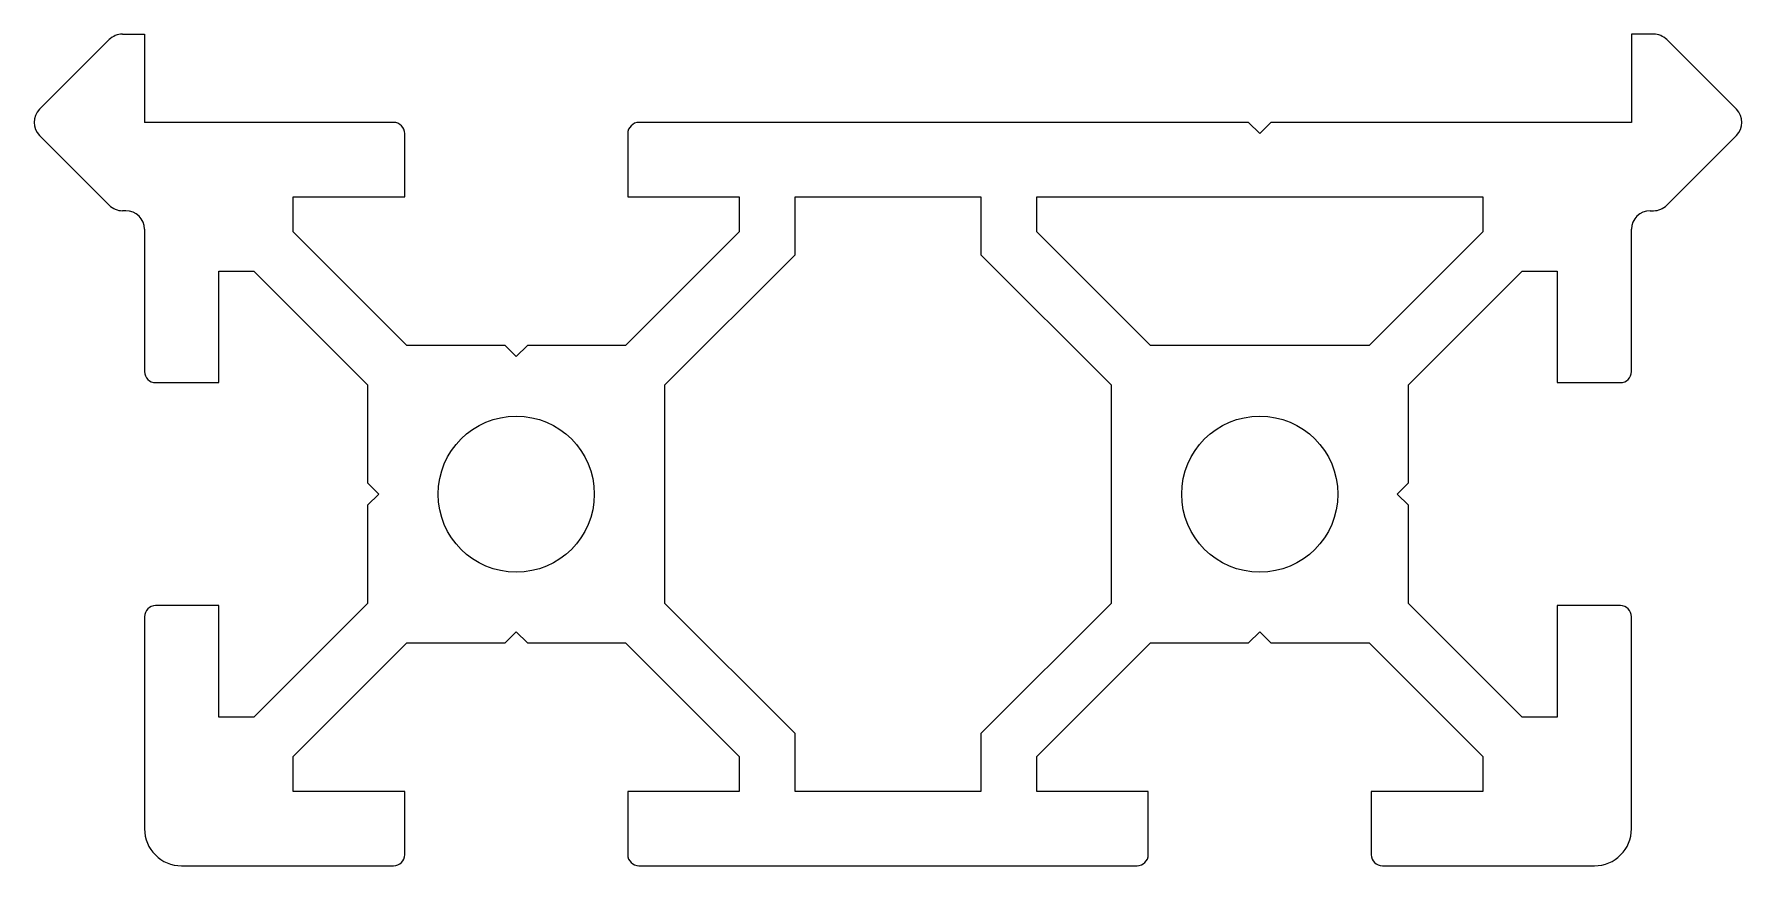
# Model space of a CAD drawing. Header units: millimetres. Extents: x -23 to 23, y 0 to 22.4.
import ezdxf

# ---------------------------------------------------------------- set-up
doc = ezdxf.new("R2010")
doc.units = ezdxf.units.MM
doc.header["$LTSCALE"] = 0.605
doc.layers.add('makerslide', color=7, linetype='CONTINUOUS', lineweight=0)

msp = doc.modelspace()

# ---------------------------------------------------------------- linework, layer by layer
at = {"layer": 'makerslide', "color": 7, "linetype": 'CONTINUOUS'}
for p, q in [((-22.821, 20.354), (-20.946, 22.229)), ((-20.593, 22.375), (-20, 22.375)), ((-20, 22.375), (-20, 20)), ((20.593, 22.375), (20, 22.375)), ((20, 22.375), (20, 20)), ((22.821, 20.354), (20.946, 22.229)), ((-13.3, 20), (-20, 20)), ((9.7, 20), (-6.7, 20)), ((9.7, 20), (10, 19.7)), ((10, 19.7), (10.3, 20)), ((20, 20), (10.3, 20)), ((-20.946, 17.771), (-22.821, 19.646)), ((-13, 18), (-13, 19.7)), ((-7, 19.7), (-7, 18)), ((20.946, 17.771), (22.821, 19.646)), ((-16, 17.061), (-16, 18)), ((-16, 18), (-13, 18)), ((-7, 18), (-4, 18)), ((-4, 18), (-4, 17.061)), ((-2.5, 16.439), (-2.5, 18)), ((-2.5, 18), (2.5, 18)), ((2.5, 18), (2.5, 16.439)), ((4, 17.061), (4, 18)), ((4, 18), (16, 18)), ((16, 18), (16, 17.061)), ((-20.5, 17.625), (-20.593, 17.625)), ((20.5, 17.625), (20.593, 17.625)), ((-20, 17.125), (-20, 13.3)), ((-12.939, 14), (-16, 17.061)), ((-4, 17.061), (-7.061, 14)), ((7.061, 14), (4, 17.061)), ((16, 17.061), (12.939, 14)), ((20, 13.3), (20, 17.125)), ((-6, 12.939), (-2.5, 16.439)), ((2.5, 16.439), (6, 12.939)), ((-18, 13), (-18, 16)), ((-18, 16), (-17.061, 16)), ((-17.061, 16), (-14, 12.939)), ((14, 12.939), (17.061, 16)), ((17.061, 16), (18, 16)), ((18, 16), (18, 13)), ((-10.3, 14), (-12.939, 14)), ((-10, 13.7), (-10.3, 14)), ((-9.7, 14), (-10, 13.7)), ((-7.061, 14), (-9.7, 14)), ((12.939, 14), (7.061, 14)), ((-19.7, 13), (-18, 13)), ((-14, 12.939), (-14, 10.3)), ((-6, 7.061), (-6, 12.939)), ((6, 12.939), (6, 7.061)), ((14, 10.3), (14, 12.939)), ((18, 13), (19.7, 13)), ((-14, 10.3), (-13.7, 10)), ((13.7, 10), (14, 10.3)), ((-13.7, 10), (-14, 9.7)), ((-14, 9.7), (-14, 7.061)), ((14, 9.7), (13.7, 10)), ((14, 7.061), (14, 9.7)), ((-18, 7), (-19.7, 7)), ((-18, 4), (-18, 7)), ((-14, 7.061), (-17.061, 4)), ((-2.5, 3.561), (-6, 7.061)), ((6, 7.061), (2.5, 3.561)), ((17.061, 4), (14, 7.061)), ((19.7, 7), (18, 7)), ((18, 7), (18, 4)), ((-20, 6.7), (-20, 1)), ((20, 1), (20, 6.7)), ((-16, 2.939), (-12.939, 6)), ((-12.939, 6), (-10.3, 6)), ((-10.3, 6), (-10, 6.3)), ((-10, 6.3), (-9.7, 6)), ((-9.7, 6), (-7.061, 6)), ((-7.061, 6), (-4, 2.939)), ((4, 2.939), (7.061, 6)), ((7.061, 6), (9.7, 6)), ((9.7, 6), (10, 6.3)), ((10, 6.3), (10.3, 6)), ((10.3, 6), (12.939, 6)), ((12.939, 6), (16, 2.939)), ((-17.061, 4), (-18, 4)), ((18, 4), (17.061, 4)), ((-2.5, 2), (-2.5, 3.561)), ((2.5, 3.561), (2.5, 2)), ((-16, 2), (-16, 2.939)), ((-4, 2.939), (-4, 2)), ((4, 2), (4, 2.939)), ((16, 2.939), (16, 2)), ((-13, 2), (-16, 2)), ((-13, 0.3), (-13, 2)), ((-4, 2), (-7, 2)), ((-7, 2), (-7, 0.3)), ((2.5, 2), (-2.5, 2)), ((7, 2), (4, 2)), ((7, 0.3), (7, 2)), ((16, 2), (13, 2)), ((13, 2), (13, 0.3)), ((-19, 0), (-13.3, 0)), ((-6.7, 0), (6.7, 0)), ((13.3, 0), (19, 0))]:
    msp.add_line(p, q, dxfattribs=at)
for centre in [(-10, 10), (10, 10)]:
    msp.add_circle(centre, 2.1, dxfattribs=at)
for centre, radius, start, end in [((-20.593, 21.875), 0.5, 90, 135), ((20.593, 21.875), 0.5, 45, 90), ((-22.468, 20), 0.5, 135, 225), ((22.468, 20), 0.5, 315, 45), ((-13.3, 19.7), 0.3, 0, 90), ((-6.7, 19.7), 0.3, 90, 180), ((-20.593, 18.125), 0.5, 225, 270), ((-20.5, 17.125), 0.5, 0, 90), ((20.5, 17.125), 0.5, 90, 180), ((20.593, 18.125), 0.5, 270, 315), ((-19.7, 13.3), 0.3, 180, 270), ((19.7, 13.3), 0.3, 270, 360), ((-19.7, 6.7), 0.3, 90, 180), ((19.7, 6.7), 0.3, 0, 90), ((-19, 1), 1, 180, 270), ((19, 1), 1, 270, 360), ((-13.3, 0.3), 0.3, 270, 360), ((-6.7, 0.3), 0.3, 180, 270), ((6.7, 0.3), 0.3, 270, 360), ((13.3, 0.3), 0.3, 180, 270)]:
    msp.add_arc(centre, radius, start, end, dxfattribs=at)

doc.saveas('drawing.dxf')
